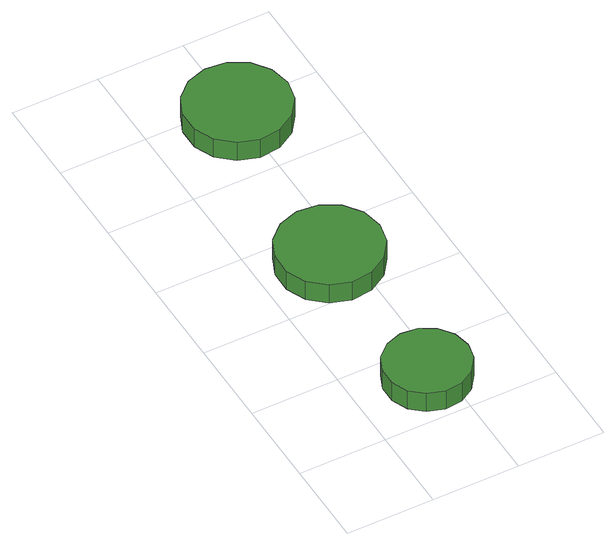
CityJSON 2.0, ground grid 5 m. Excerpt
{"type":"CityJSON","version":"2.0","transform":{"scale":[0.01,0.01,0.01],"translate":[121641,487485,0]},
"CityObjects":{
"tree1":{"type":"SolitaryVegetationObject","attributes":{"function":"something"},"geometry":[{"type":"MultiSurface","lod":"1","boundaries":[[[0,1,2,3,4,5,6,7,8,9,10,11,12,13,14]],[[15,16,17,18,19,20,21,22,23,24,25,26,27,28,29]],[[0,29,28,1]],[[1,28,27,2]],[[2,27,26,3]],[[3,26,25,4]],[[4,25,24,5]],[[5,24,23,6]],[[6,23,22,7]],[[7,22,21,8]],[[8,21,20,9]],[[9,20,19,10]],[[10,19,18,11]],[[11,18,17,12]],[[12,17,16,13]],[[13,16,15,14]],[[14,15,29,0]]]}]},
"tree2":{"type":"SolitaryVegetationObject","attributes":{"function":"something"},"geometry":[{"type":"MultiSurface","lod":"1","boundaries":[[[30,31,32,33,34,35,36,37,38,39,40,41,42,43,44]],[[45,46,47,48,49,50,51,52,53,54,55,56,57,58,59]],[[30,59,58,31]],[[31,58,57,32]],[[32,57,56,33]],[[33,56,55,34]],[[34,55,54,35]],[[35,54,53,36]],[[36,53,52,37]],[[37,52,51,38]],[[38,51,50,39]],[[39,50,49,40]],[[40,49,48,41]],[[41,48,47,42]],[[42,47,46,43]],[[43,46,45,44]],[[44,45,59,30]]]}]},
"tree3":{"type":"SolitaryVegetationObject","attributes":{"function":"something"},"geometry":[{"type":"MultiSurface","lod":"1","boundaries":[[[60,61,62,63,64,65,66,67,68,69,70,71,72,73,74]],[[75,76,77,78,79,80,81,82,83,84,85,86,87,88,89]],[[60,89,88,61]],[[61,88,87,62]],[[62,87,86,63]],[[63,86,85,64]],[[64,85,84,65]],[[65,84,83,66]],[[66,83,82,67]],[[67,82,81,68]],[[68,81,80,69]],[[69,80,79,70]],[[70,79,78,71]],[[71,78,77,72]],[[72,77,76,73]],[[73,76,75,74]],[[74,75,89,60]]]}]}
},
"vertices":[
[644,281,141],[623,379,141],[564,460,141],[478,510,141],[379,520,141],[284,489,141],[209,423,141],[169,331,141],[169,232,141],[209,140,141],[284,74,141],[379,43,141],[478,53,141],[564,103,141],[623,184,141],[623,184,12],[564,103,12],[478,53,12],[379,43,12],[284,74,12],[209,140,12],[169,232,12],[169,331,12],[209,423,12],[284,489,12],[379,520,12],[478,510,12],[564,460,12],[623,379,12],[644,281,12],
[663,1239,166],[638,1358,166],[566,1457,166],[460,1518,166],[339,1531,166],[222,1493,166],[131,1411,166],[82,1300,166],[82,1177,166],[131,1066,166],[222,984,166],[339,946,166],[460,959,166],[566,1020,166],[638,1119,166],[638,1119,37],[566,1020,37],[460,959,37],[339,946,37],[222,984,37],[131,1066,37],[82,1177,37],[82,1300,37],[131,1411,37],[222,1493,37],[339,1531,37],[460,1518,37],[566,1457,37],[638,1358,37],[663,1239,37],
[767,2384,152],[741,2504,152],[669,2603,152],[563,2664,152],[442,2676,152],[325,2639,152],[234,2557,152],[185,2445,152],[185,2323,152],[234,2211,152],[325,2129,152],[442,2091,152],[563,2104,152],[669,2165,152],[741,2264,152],[741,2264,23],[669,2165,23],[563,2104,23],[442,2091,23],[325,2129,23],[234,2211,23],[185,2323,23],[185,2445,23],[234,2557,23],[325,2639,23],[442,2676,23],[563,2664,23],[669,2603,23],[741,2504,23],[767,2384,23]
]}
